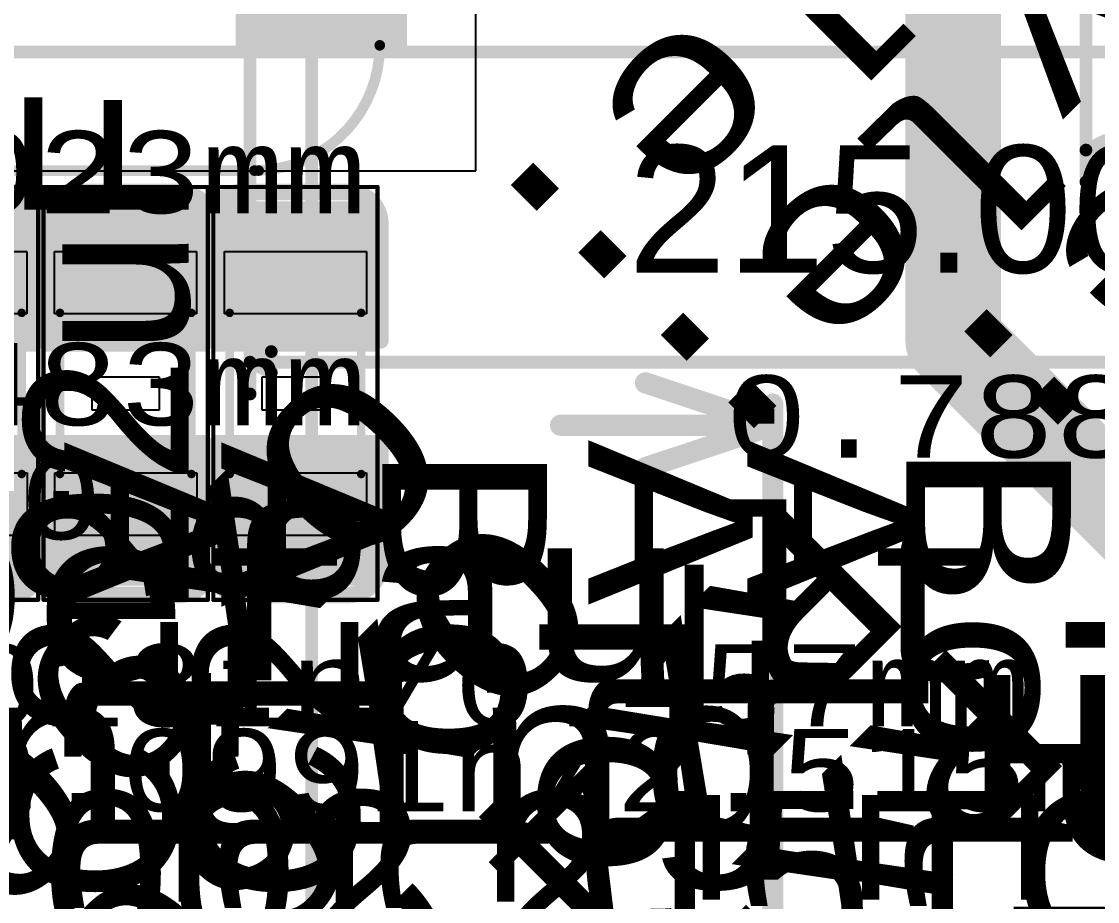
# Model space of a CAD drawing. Header units: inches. Extents: x -2.12 to 4.45, y -3.15 to 1.57.
# Drawn here: x 0.099 to 0.606, y -1.02 to -0.605 of the extents above; entities that cross this region are included whole.
import ezdxf

# ---------------------------------------------------------------- set-up
doc = ezdxf.new("R2010")
doc.units = ezdxf.units.IN
doc.header["$MEASUREMENT"] = 0
for name, color, linetype in [('Bottom', 5, 'Continuous'), ('Document', 56, 'Continuous'), ('Measures', 56, 'Continuous'), ('tDocu', 76, 'Continuous'), ('Top', 1, 'Continuous'), ('Top Glue Points', 56, 'Continuous'), ('Top Overlay', 2, 'Continuous'), ('Top Paste', 8, 'Continuous'), ('Top Solder', 216, 'Continuous'), ('Top Value', 56, 'Continuous'), ('tPlace', 56, 'Continuous')]:
    doc.layers.add(name, color=color, linetype=linetype)
doc.styles.add('Arial', font='', dxfattribs={"height": 0.2})
doc.styles.add('Courier New', font='', dxfattribs={"height": 0.2})
doc.styles.get('Arial').set_extended_font_data('Arial')
doc.styles.get('Courier New').set_extended_font_data('Courier New')

# ---------------------------------------------------------------- blocks, each defined once
blk = doc.blocks.new('SMD3225_3_2X2_5X0_7_MTC_L_43')
at = {"layer": 'Measures', "style": 'Courier New'}
for s, p in [('Inner Pad Padstyle: RX47Y-4D0T', (-0.666, -0.315)), ('Outer Pad Padstyle: RX47Y59D0T', (-0.659, -0.415)), ('Alternate 1 Padstyle: OX60Y90D30P', (-0.712, -0.515)), ('Alternate 2 Padstyle: OX90Y60D30P', (-0.712, -0.615))]:
    blk.add_text(s, height=0.0775, dxfattribs=at).set_placement(p)
blk = doc.blocks.new('HA72L_06301R5LFTR_49')
at = {"layer": 'Top'}
for points in [[(-0.148615, -0.0689), (-0.148615, 0.0689), (-0.075785, 0.0689), (-0.075785, -0.0689)], [(0.075785, -0.0689), (0.075785, 0.0689), (0.148615, 0.0689), (0.148615, -0.0689)]]:
    blk.add_hatch(color=1, dxfattribs=at).paths.add_polyline_path(points)
at = {"layer": 'Top Paste'}
for points in [[(-0.148615, -0.0689), (-0.148615, 0.0689), (-0.075785, 0.0689), (-0.075785, -0.0689)], [(0.075785, -0.0689), (0.075785, 0.0689), (0.148615, 0.0689), (0.148615, -0.0689)]]:
    blk.add_hatch(color=8, dxfattribs=at).paths.add_polyline_path(points)
at = {"layer": 'Top Solder'}
for points in [[(-0.152615, -0.0729), (-0.152615, 0.0729), (-0.071785, 0.0729), (-0.071785, -0.0729)], [(0.071785, -0.0729), (0.071785, 0.0729), (0.152615, 0.0729), (0.152615, -0.0729)]]:
    blk.add_hatch(color=216, dxfattribs=at).paths.add_polyline_path(points)
at = {"layer": 'tPlace', "const_width": 0.005}
for points in [[(-0.13976, 0.07087, -0.4142136), (-0.08071, 0.12992)], [(0.08071, 0.12992, -0.4142136), (0.13976, 0.07087)], [(-0.08071, -0.12992, -0.4142136), (-0.13976, -0.07087)], [(0.13976, -0.07087, -0.4142136), (0.08071, -0.12992)]]:
    blk.add_lwpolyline(points, format="xyb", dxfattribs=at)
for points in [[(0.08071, 0.12992), (-0.08268, 0.12992)], [(-0.13976, 0.07087), (-0.13976, -0.07087)], [(0.13976, 0.07087), (0.13976, -0.07087)], [(0.08071, -0.12992), (-0.08071, -0.12992)]]:
    blk.add_lwpolyline(points, dxfattribs=at)
at = {"layer": 'tPlace', "const_width": 0.0025}
for points in [[(-0.08393, 0.12992, 1), (-0.08143, 0.12992, 1)], [(-0.08196, 0.12992, 1), (-0.07946, 0.12992, 1)], [(0.07946, 0.12992, 1), (0.08196, 0.12992, 1)], [(0.07946, 0.12992, 1), (0.08196, 0.12992, 1)], [(-0.14101, 0.07087, 1), (-0.13851, 0.07087, 1)], [(-0.14101, 0.07087, 1), (-0.13851, 0.07087, 1)], [(0.13851, 0.07087, 1), (0.14101, 0.07087, 1)], [(0.13851, 0.07087, 1), (0.14101, 0.07087, 1)], [(-0.14101, -0.07087, 1), (-0.13851, -0.07087, 1)], [(-0.14101, -0.07087, 1), (-0.13851, -0.07087, 1)], [(0.13851, -0.07087, 1), (0.14101, -0.07087, 1)], [(0.13851, -0.07087, 1), (0.14101, -0.07087, 1)], [(-0.08196, -0.12992, 1), (-0.07946, -0.12992, 1)], [(-0.08196, -0.12992, 1), (-0.07946, -0.12992, 1)], [(0.07946, -0.12992, 1), (0.08196, -0.12992, 1)], [(0.07946, -0.12992, 1), (0.08196, -0.12992, 1)]]:
    blk.add_lwpolyline(points, format="xyb", close=True, dxfattribs=at)
blk = doc.blocks.new('TO_236AB_NEX_L_53')
at = {"layer": 'Measures', "style": 'Courier New'}
for s, p in [('0.119in/3.023mm', (-0.159, 0.27)), ('0.019in/0.483mm', (-0.159, 0.17)), ('0.018in/0.457mm', (0.154, 0.028)), ('0.099in/2.515mm', (0.23, -0.012))]:
    blk.add_text(s, height=0.03875, dxfattribs=at).set_placement(p)
blk = doc.blocks.new('C1206_60')
at = {"layer": 'Top'}
for points in [[(-0.08661, 0.03544), (-0.02363, 0.03544), (-0.02363, -0.03544), (-0.08661, -0.03544)], [(0.02363, 0.03544), (0.08661, 0.03544), (0.08661, -0.03544), (0.02363, -0.03544)]]:
    blk.add_hatch(color=1, dxfattribs=at).paths.add_polyline_path(points)
at = {"layer": 'Top Paste'}
for points in [[(-0.08661, 0.03544), (-0.02363, 0.03544), (-0.02363, -0.03544), (-0.08661, -0.03544)], [(0.02363, 0.03544), (0.08661, 0.03544), (0.08661, -0.03544), (0.02363, -0.03544)]]:
    blk.add_hatch(color=8, dxfattribs=at).paths.add_polyline_path(points)
at = {"layer": 'Top Solder'}
for points in [[(-0.09062, 0.03943), (-0.01963, 0.03943), (-0.01963, -0.03943), (-0.09062, -0.03943)], [(0.01963, 0.03943), (0.09062, 0.03943), (0.09062, -0.03943), (0.01963, -0.03943)]]:
    blk.add_hatch(color=216, dxfattribs=at).paths.add_polyline_path(points)
at = {"layer": 'tDocu'}
for p, q in [((-0.067, -0.0335), (-0.067, 0.03343)), ((-0.067, 0.03343), (-0.03747, 0.03343)), ((-0.03747, 0.03343), (-0.03747, -0.0335)), ((0.03747, -0.03343), (0.03747, 0.0335)), ((0.03747, 0.0335), (0.067, 0.0335)), ((0.067, 0.0335), (0.067, -0.03343)), ((-0.03747, -0.0335), (-0.067, -0.0335)), ((0.067, -0.03343), (0.03747, -0.03343))]:
    blk.add_line(p, q, dxfattribs=at)
at = {"layer": 'tDocu', "const_width": 0.004}
for points in [[(0.03799, 0.03098), (-0.03799, 0.03098)], [(0.03799, -0.03098), (-0.03799, -0.03098)]]:
    blk.add_lwpolyline(points, dxfattribs=at)
at = {"layer": 'tDocu', "const_width": 0.002}
for points in [[(-0.03899, 0.03098, 1), (-0.03699, 0.03098, 1)], [(0.03699, 0.03098, 1), (0.03899, 0.03098, 1)], [(-0.03899, -0.03098, 1), (-0.03699, -0.03098, 1)], [(0.03699, -0.03098, 1), (0.03899, -0.03098, 1)]]:
    blk.add_lwpolyline(points, format="xyb", close=True, dxfattribs=at)
at = {"layer": 'Top', "const_width": 0.002}
for points in [[(-0.09736, -0.0387), (-0.09736, 0.0387)], [(0.09736, 0.0387), (-0.09736, 0.0387)], [(0.09736, -0.0387), (0.09736, 0.0387)], [(0.09736, -0.0387), (-0.09736, -0.0387)]]:
    blk.add_lwpolyline(points, dxfattribs=at)
at = {"layer": 'Top', "const_width": 0.001}
for points in [[(-0.09786, 0.0387, 1), (-0.09686, 0.0387, 1)], [(-0.09786, 0.0387, 1), (-0.09686, 0.0387, 1)], [(0.09686, 0.0387, 1), (0.09786, 0.0387, 1)], [(0.09686, 0.0387, 1), (0.09786, 0.0387, 1)], [(-0.09786, -0.0387, 1), (-0.09686, -0.0387, 1)], [(-0.09786, -0.0387, 1), (-0.09686, -0.0387, 1)], [(0.09686, -0.0387, 1), (0.09786, -0.0387, 1)], [(0.09686, -0.0387, 1), (0.09786, -0.0387, 1)]]:
    blk.add_lwpolyline(points, format="xyb", close=True, dxfattribs=at)
at = {"layer": 'Top Glue Points'}
for p, q in [((-0.00787, -0.01575), (-0.00787, 0.01575)), ((-0.00787, 0.01575), (0.00787, 0.01575)), ((0.00787, 0.01575), (0.00787, -0.01575)), ((0.00787, -0.01575), (-0.00787, -0.01575))]:
    blk.add_line(p, q, dxfattribs=at)
at = {"layer": 'tPlace', "const_width": 0.00787}
for points in [[(-0.095, 0.025, -0.414214), (-0.08, 0.04)], [(0.08, 0.04, -0.414214), (0.095, 0.025)], [(-0.08, -0.04, -0.414214), (-0.095, -0.025)], [(0.095, -0.025, -0.414214), (0.08, -0.04)]]:
    blk.add_lwpolyline(points, format="xyb", dxfattribs=at)
for points in [[(-0.025, 0.04), (-0.08, 0.04)], [(0.08, 0.04), (0.025, 0.04)], [(-0.095, -0.025), (-0.095, 0.025)], [(0.095, -0.025), (0.095, 0.025)], [(-0.025, -0.04), (-0.08, -0.04)], [(0.08, -0.04), (0.025, -0.04)]]:
    blk.add_lwpolyline(points, dxfattribs=at)
at = {"layer": 'tPlace', "const_width": 0.00394}
for points in [[(-0.08197, 0.04, 1), (-0.07803, 0.04, 1)], [(-0.08197, 0.04, 1), (-0.07803, 0.04, 1)], [(-0.02697, 0.04, 1), (-0.02303, 0.04, 1)], [(0.02303, 0.04, 1), (0.02697, 0.04, 1)], [(0.07803, 0.04, 1), (0.08197, 0.04, 1)], [(0.07803, 0.04, 1), (0.08197, 0.04, 1)], [(-0.09697, 0.025, 1), (-0.09303, 0.025, 1)], [(-0.09697, 0.025, 1), (-0.09303, 0.025, 1)], [(0.09303, 0.025, 1), (0.09697, 0.025, 1)], [(0.09303, 0.025, 1), (0.09697, 0.025, 1)], [(-0.09697, -0.025, 1), (-0.09303, -0.025, 1)], [(-0.09697, -0.025, 1), (-0.09303, -0.025, 1)], [(0.09303, -0.025, 1), (0.09697, -0.025, 1)], [(0.09303, -0.025, 1), (0.09697, -0.025, 1)], [(-0.08197, -0.04, 1), (-0.07803, -0.04, 1)], [(-0.08197, -0.04, 1), (-0.07803, -0.04, 1)], [(-0.02697, -0.04, 1), (-0.02303, -0.04, 1)], [(0.02303, -0.04, 1), (0.02697, -0.04, 1)], [(0.07803, -0.04, 1), (0.08197, -0.04, 1)], [(0.07803, -0.04, 1), (0.08197, -0.04, 1)]]:
    blk.add_lwpolyline(points, format="xyb", close=True, dxfattribs=at)
blk = doc.blocks.new('C1206_61')
at = {"layer": 'Top'}
for points in [[(-0.08661, 0.03544), (-0.02363, 0.03544), (-0.02363, -0.03544), (-0.08661, -0.03544)], [(0.02363, 0.03544), (0.08661, 0.03544), (0.08661, -0.03544), (0.02363, -0.03544)]]:
    blk.add_hatch(color=1, dxfattribs=at).paths.add_polyline_path(points)
at = {"layer": 'Top Paste'}
for points in [[(-0.08661, 0.03544), (-0.02363, 0.03544), (-0.02363, -0.03544), (-0.08661, -0.03544)], [(0.02363, 0.03544), (0.08661, 0.03544), (0.08661, -0.03544), (0.02363, -0.03544)]]:
    blk.add_hatch(color=8, dxfattribs=at).paths.add_polyline_path(points)
at = {"layer": 'Top Solder'}
for points in [[(-0.09062, 0.03943), (-0.01963, 0.03943), (-0.01963, -0.03943), (-0.09062, -0.03943)], [(0.01963, 0.03943), (0.09062, 0.03943), (0.09062, -0.03943), (0.01963, -0.03943)]]:
    blk.add_hatch(color=216, dxfattribs=at).paths.add_polyline_path(points)
at = {"layer": 'tDocu'}
for p, q in [((-0.067, -0.0335), (-0.067, 0.03343)), ((-0.067, 0.03343), (-0.03747, 0.03343)), ((-0.03747, 0.03343), (-0.03747, -0.0335)), ((0.03747, -0.03343), (0.03747, 0.0335)), ((0.03747, 0.0335), (0.067, 0.0335)), ((0.067, 0.0335), (0.067, -0.03343)), ((-0.03747, -0.0335), (-0.067, -0.0335)), ((0.067, -0.03343), (0.03747, -0.03343))]:
    blk.add_line(p, q, dxfattribs=at)
at = {"layer": 'tDocu', "const_width": 0.004}
for points in [[(0.03799, 0.03098), (-0.03799, 0.03098)], [(0.03799, -0.03098), (-0.03799, -0.03098)]]:
    blk.add_lwpolyline(points, dxfattribs=at)
at = {"layer": 'tDocu', "const_width": 0.002}
for points in [[(-0.03899, 0.03098, 1), (-0.03699, 0.03098, 1)], [(0.03699, 0.03098, 1), (0.03899, 0.03098, 1)], [(-0.03899, -0.03098, 1), (-0.03699, -0.03098, 1)], [(0.03699, -0.03098, 1), (0.03899, -0.03098, 1)]]:
    blk.add_lwpolyline(points, format="xyb", close=True, dxfattribs=at)
at = {"layer": 'Top', "const_width": 0.002}
for points in [[(-0.09736, -0.0387), (-0.09736, 0.0387)], [(0.09736, 0.0387), (-0.09736, 0.0387)], [(0.09736, -0.0387), (0.09736, 0.0387)], [(0.09736, -0.0387), (-0.09736, -0.0387)]]:
    blk.add_lwpolyline(points, dxfattribs=at)
at = {"layer": 'Top', "const_width": 0.001}
for points in [[(-0.09786, 0.0387, 1), (-0.09686, 0.0387, 1)], [(-0.09786, 0.0387, 1), (-0.09686, 0.0387, 1)], [(0.09686, 0.0387, 1), (0.09786, 0.0387, 1)], [(0.09686, 0.0387, 1), (0.09786, 0.0387, 1)], [(-0.09786, -0.0387, 1), (-0.09686, -0.0387, 1)], [(-0.09786, -0.0387, 1), (-0.09686, -0.0387, 1)], [(0.09686, -0.0387, 1), (0.09786, -0.0387, 1)], [(0.09686, -0.0387, 1), (0.09786, -0.0387, 1)]]:
    blk.add_lwpolyline(points, format="xyb", close=True, dxfattribs=at)
at = {"layer": 'Top Glue Points'}
for p, q in [((-0.00787, -0.01575), (-0.00787, 0.01575)), ((-0.00787, 0.01575), (0.00787, 0.01575)), ((0.00787, 0.01575), (0.00787, -0.01575)), ((0.00787, -0.01575), (-0.00787, -0.01575))]:
    blk.add_line(p, q, dxfattribs=at)
at = {"layer": 'tPlace', "const_width": 0.00787}
for points in [[(-0.095, 0.025, -0.414214), (-0.08, 0.04)], [(0.08, 0.04, -0.414214), (0.095, 0.025)], [(-0.08, -0.04, -0.414214), (-0.095, -0.025)], [(0.095, -0.025, -0.414214), (0.08, -0.04)]]:
    blk.add_lwpolyline(points, format="xyb", dxfattribs=at)
for points in [[(-0.025, 0.04), (-0.08, 0.04)], [(0.08, 0.04), (0.025, 0.04)], [(-0.095, -0.025), (-0.095, 0.025)], [(0.095, -0.025), (0.095, 0.025)], [(-0.025, -0.04), (-0.08, -0.04)], [(0.08, -0.04), (0.025, -0.04)]]:
    blk.add_lwpolyline(points, dxfattribs=at)
at = {"layer": 'tPlace', "const_width": 0.00394}
for points in [[(-0.08197, 0.04, 1), (-0.07803, 0.04, 1)], [(-0.08197, 0.04, 1), (-0.07803, 0.04, 1)], [(-0.02697, 0.04, 1), (-0.02303, 0.04, 1)], [(0.02303, 0.04, 1), (0.02697, 0.04, 1)], [(0.07803, 0.04, 1), (0.08197, 0.04, 1)], [(0.07803, 0.04, 1), (0.08197, 0.04, 1)], [(-0.09697, 0.025, 1), (-0.09303, 0.025, 1)], [(-0.09697, 0.025, 1), (-0.09303, 0.025, 1)], [(0.09303, 0.025, 1), (0.09697, 0.025, 1)], [(0.09303, 0.025, 1), (0.09697, 0.025, 1)], [(-0.09697, -0.025, 1), (-0.09303, -0.025, 1)], [(-0.09697, -0.025, 1), (-0.09303, -0.025, 1)], [(0.09303, -0.025, 1), (0.09697, -0.025, 1)], [(0.09303, -0.025, 1), (0.09697, -0.025, 1)], [(-0.08197, -0.04, 1), (-0.07803, -0.04, 1)], [(-0.08197, -0.04, 1), (-0.07803, -0.04, 1)], [(-0.02697, -0.04, 1), (-0.02303, -0.04, 1)], [(0.02303, -0.04, 1), (0.02697, -0.04, 1)], [(0.07803, -0.04, 1), (0.08197, -0.04, 1)], [(0.07803, -0.04, 1), (0.08197, -0.04, 1)]]:
    blk.add_lwpolyline(points, format="xyb", close=True, dxfattribs=at)
blk = doc.blocks.new('C1206_62')
at = {"layer": 'Top'}
for points in [[(-0.08661, 0.03544), (-0.02363, 0.03544), (-0.02363, -0.03544), (-0.08661, -0.03544)], [(0.02363, 0.03544), (0.08661, 0.03544), (0.08661, -0.03544), (0.02363, -0.03544)]]:
    blk.add_hatch(color=1, dxfattribs=at).paths.add_polyline_path(points)
at = {"layer": 'Top Paste'}
for points in [[(-0.08661, 0.03544), (-0.02363, 0.03544), (-0.02363, -0.03544), (-0.08661, -0.03544)], [(0.02363, 0.03544), (0.08661, 0.03544), (0.08661, -0.03544), (0.02363, -0.03544)]]:
    blk.add_hatch(color=8, dxfattribs=at).paths.add_polyline_path(points)
at = {"layer": 'Top Solder'}
for points in [[(-0.09062, 0.03943), (-0.01963, 0.03943), (-0.01963, -0.03943), (-0.09062, -0.03943)], [(0.01963, 0.03943), (0.09062, 0.03943), (0.09062, -0.03943), (0.01963, -0.03943)]]:
    blk.add_hatch(color=216, dxfattribs=at).paths.add_polyline_path(points)
at = {"layer": 'tDocu'}
for p, q in [((-0.067, -0.0335), (-0.067, 0.03343)), ((-0.067, 0.03343), (-0.03747, 0.03343)), ((-0.03747, 0.03343), (-0.03747, -0.0335)), ((0.03747, -0.03343), (0.03747, 0.0335)), ((0.03747, 0.0335), (0.067, 0.0335)), ((0.067, 0.0335), (0.067, -0.03343)), ((-0.03747, -0.0335), (-0.067, -0.0335)), ((0.067, -0.03343), (0.03747, -0.03343))]:
    blk.add_line(p, q, dxfattribs=at)
at = {"layer": 'tDocu', "const_width": 0.004}
for points in [[(0.03799, 0.03098), (-0.03799, 0.03098)], [(0.03799, -0.03098), (-0.03799, -0.03098)]]:
    blk.add_lwpolyline(points, dxfattribs=at)
at = {"layer": 'tDocu', "const_width": 0.002}
for points in [[(-0.03899, 0.03098, 1), (-0.03699, 0.03098, 1)], [(0.03699, 0.03098, 1), (0.03899, 0.03098, 1)], [(-0.03899, -0.03098, 1), (-0.03699, -0.03098, 1)], [(0.03699, -0.03098, 1), (0.03899, -0.03098, 1)]]:
    blk.add_lwpolyline(points, format="xyb", close=True, dxfattribs=at)
at = {"layer": 'Top', "const_width": 0.002}
for points in [[(-0.09736, -0.0387), (-0.09736, 0.0387)], [(0.09736, 0.0387), (-0.09736, 0.0387)], [(0.09736, -0.0387), (0.09736, 0.0387)], [(0.09736, -0.0387), (-0.09736, -0.0387)]]:
    blk.add_lwpolyline(points, dxfattribs=at)
at = {"layer": 'Top', "const_width": 0.001}
for points in [[(-0.09786, 0.0387, 1), (-0.09686, 0.0387, 1)], [(-0.09786, 0.0387, 1), (-0.09686, 0.0387, 1)], [(0.09686, 0.0387, 1), (0.09786, 0.0387, 1)], [(0.09686, 0.0387, 1), (0.09786, 0.0387, 1)], [(-0.09786, -0.0387, 1), (-0.09686, -0.0387, 1)], [(-0.09786, -0.0387, 1), (-0.09686, -0.0387, 1)], [(0.09686, -0.0387, 1), (0.09786, -0.0387, 1)], [(0.09686, -0.0387, 1), (0.09786, -0.0387, 1)]]:
    blk.add_lwpolyline(points, format="xyb", close=True, dxfattribs=at)
at = {"layer": 'Top Glue Points'}
for p, q in [((-0.00787, -0.01575), (-0.00787, 0.01575)), ((-0.00787, 0.01575), (0.00787, 0.01575)), ((0.00787, 0.01575), (0.00787, -0.01575)), ((0.00787, -0.01575), (-0.00787, -0.01575))]:
    blk.add_line(p, q, dxfattribs=at)
at = {"layer": 'tPlace', "const_width": 0.00787}
for points in [[(-0.095, 0.025, -0.414214), (-0.08, 0.04)], [(0.08, 0.04, -0.414214), (0.095, 0.025)], [(-0.08, -0.04, -0.414214), (-0.095, -0.025)], [(0.095, -0.025, -0.414214), (0.08, -0.04)]]:
    blk.add_lwpolyline(points, format="xyb", dxfattribs=at)
for points in [[(-0.025, 0.04), (-0.08, 0.04)], [(0.08, 0.04), (0.025, 0.04)], [(-0.095, -0.025), (-0.095, 0.025)], [(0.095, -0.025), (0.095, 0.025)], [(-0.025, -0.04), (-0.08, -0.04)], [(0.08, -0.04), (0.025, -0.04)]]:
    blk.add_lwpolyline(points, dxfattribs=at)
at = {"layer": 'tPlace', "const_width": 0.00394}
for points in [[(-0.08197, 0.04, 1), (-0.07803, 0.04, 1)], [(-0.08197, 0.04, 1), (-0.07803, 0.04, 1)], [(-0.02697, 0.04, 1), (-0.02303, 0.04, 1)], [(0.02303, 0.04, 1), (0.02697, 0.04, 1)], [(0.07803, 0.04, 1), (0.08197, 0.04, 1)], [(0.07803, 0.04, 1), (0.08197, 0.04, 1)], [(-0.09697, 0.025, 1), (-0.09303, 0.025, 1)], [(-0.09697, 0.025, 1), (-0.09303, 0.025, 1)], [(0.09303, 0.025, 1), (0.09697, 0.025, 1)], [(0.09303, 0.025, 1), (0.09697, 0.025, 1)], [(-0.09697, -0.025, 1), (-0.09303, -0.025, 1)], [(-0.09697, -0.025, 1), (-0.09303, -0.025, 1)], [(0.09303, -0.025, 1), (0.09697, -0.025, 1)], [(0.09303, -0.025, 1), (0.09697, -0.025, 1)], [(-0.08197, -0.04, 1), (-0.07803, -0.04, 1)], [(-0.08197, -0.04, 1), (-0.07803, -0.04, 1)], [(-0.02697, -0.04, 1), (-0.02303, -0.04, 1)], [(0.02303, -0.04, 1), (0.02697, -0.04, 1)], [(0.07803, -0.04, 1), (0.08197, -0.04, 1)], [(0.07803, -0.04, 1), (0.08197, -0.04, 1)]]:
    blk.add_lwpolyline(points, format="xyb", close=True, dxfattribs=at)
blk = doc.blocks.new('CONN_QTH_030_02_L_D_A_K_FR_S00_72')
at = {"layer": 'Measures', "const_width": 0.006}
for points in [[(-0.394, -0.682), (-0.394, 0.118)], [(0, -0.582), (0, -0.482)], [(0, -0.582), (0.01, -0.577)], [(0, -0.582), (0.01, -0.587)], [(0, -0.582), (0.364, -0.582)], [(0, -0.597), (0, -0.582)], [(-0.394, -0.682), (-0.384, -0.677)], [(-0.384, -0.687), (-0.384, -0.677)], [(-0.394, -0.682), (-0.384, -0.687)], [(-0.394, -0.682), (0.394, -0.682)], [(-0.394, -0.697), (-0.394, -0.682)]]:
    blk.add_lwpolyline(points, dxfattribs=at)
at = {"layer": 'Measures', "const_width": 0.003}
for points in [[(-0.0015, -0.582, 1), (0.0015, -0.582, 1)], [(-0.0015, -0.582, 1), (0.0015, -0.582, 1)], [(-0.0015, -0.582, 1), (0.0015, -0.582, 1)], [(-0.0015, -0.582, 1), (0.0015, -0.582, 1)], [(-0.0015, -0.582, 1), (0.0015, -0.582, 1)], [(-0.0015, -0.597, 1), (0.0015, -0.597, 1)], [(-0.3855, -0.677, 1), (-0.3825, -0.677, 1)], [(-0.3855, -0.677, 1), (-0.3825, -0.677, 1)], [(-0.3955, -0.682, 1), (-0.3925, -0.682, 1)], [(-0.3955, -0.682, 1), (-0.3925, -0.682, 1)], [(-0.3955, -0.682, 1), (-0.3925, -0.682, 1)], [(-0.3955, -0.682, 1), (-0.3925, -0.682, 1)], [(-0.3955, -0.682, 1), (-0.3925, -0.682, 1)], [(-0.3855, -0.687, 1), (-0.3825, -0.687, 1)], [(-0.3855, -0.687, 1), (-0.3825, -0.687, 1)], [(-0.3955, -0.697, 1), (-0.3925, -0.697, 1)]]:
    blk.add_lwpolyline(points, format="xyb", close=True, dxfattribs=at)
at = {"layer": 'Measures', "style": 'Courier New'}
for s, height, p in [('0.788in/20.015mm', 0.03875, (-0.17, -0.727)), ('Default Padstyle: RX8Y72D0T', 0.0775, (-0.576, -0.832)), ('Mounting Hole Padstyle: EX60Y60D40P', 0.0775, (-0.757, -0.907))]:
    blk.add_text(s, height=height, dxfattribs=at).set_placement(p)
blk = doc.blocks.new('TO_236_VIS_L_86')
at = {"layer": 'Measures', "style": 'Courier New'}
blk.add_text('0.055in/1.397mm', height=0.03875, dxfattribs=at).set_placement((-0.498, -0.012))
blk = doc.blocks.new('TO_236_VIS_L_90')
at = {"layer": 'Measures', "style": 'Courier New'}
for s, p in [('Top Padstyle: RX20Y40D0T', (-0.53, -0.308)), ('Bottom Padstyle: RX20Y40D0T', (-0.583, -0.383)), ('Alt 1 Padstyle: OX60Y90D30P', (-0.583, -0.458)), ('Alt 2 Padstyle: OX90Y60D30P', (-0.583, -0.533))]:
    blk.add_text(s, height=0.0775, dxfattribs=at).set_placement(p)
blk = doc.blocks.new('TO_236AB_NEX_L_93')
at = {"layer": 'Measures', "style": 'Courier New'}
for s, p in [('Top Padstyle: RX19Y34D0T', (-0.53, -0.306)), ('Bottom Padstyle: RX19Y34D0T', (-0.583, -0.38)), ('Alt 1 Padstyle: OX60Y90D30P', (-0.583, -0.456)), ('Alt 2 Padstyle: OX90Y60D30P', (-0.583, -0.53))]:
    blk.add_text(s, height=0.0775, dxfattribs=at).set_placement(p)

msp = doc.modelspace()

# ---------------------------------------------------------------- linework, layer by layer
at = {"layer": 'Bottom'}
for p, q in [((0.3128, -0.67561), (0.3128, -0.41561)), ((-0.1022, -0.67561), (0.3128, -0.67561))]:
    msp.add_line(p, q, dxfattribs=at)
at = {"layer": 'Document'}
for points, const_width in [([(0.23548, -1.29876), (0.23548, 0.11856)], 0.006), ([(0.3928, -0.77561), (0.4528, -0.79561)], 0.01), ([(0.4528, -1.04561), (0.4528, -0.78561)], 0.01), ([(0.3528, -0.79561), (0.4528, -0.79561)], 0.01), ([(0.3928, -0.81561), (0.4528, -0.79561)], 0.01)]:
    msp.add_lwpolyline(points, dxfattribs=dict(at, const_width=const_width))
at = {"layer": 'Document', "const_width": 0.005}
for points in [[(0.3903, -0.77561, 1), (0.3953, -0.77561, 1)], [(0.4503, -0.78561, 1), (0.4553, -0.78561, 1)], [(0.3503, -0.79561, 1), (0.3553, -0.79561, 1)], [(0.4503, -0.79561, 1), (0.4553, -0.79561, 1)], [(0.4503, -0.79561, 1), (0.4553, -0.79561, 1)], [(0.4503, -0.79561, 1), (0.4553, -0.79561, 1)], [(0.3903, -0.81561, 1), (0.3953, -0.81561, 1)]]:
    msp.add_lwpolyline(points, format="xyb", close=True, dxfattribs=at)
at = {"layer": 'tDocu', "const_width": 0.006}
msp.add_lwpolyline([(-0.8472, -0.61963), (3.08981, -0.61963)], dxfattribs=at)
at = {"layer": 'Top', "const_width": 0.045}
for points in [[(0.5378, -0.75561), (0.5378, -0.53061)], [(0.5378, -0.75561), (0.6528, -0.87061)]]:
    msp.add_lwpolyline(points, dxfattribs=at)
at = {"layer": 'Top', "const_width": 0.0225}
msp.add_lwpolyline([(0.52655, -0.75561, 1), (0.54905, -0.75561, 1)], format="xyb", close=True, dxfattribs=at)
msp.add_lwpolyline([(0.52655, -0.75561, 1), (0.54905, -0.75561, 1)], format="xyb", close=True, dxfattribs=at)

# ---------------------------------------------------------------- block references
for name, p, rotation in [('SMD3225_3_2X2_5X0_7_MTC_L_43', (1.3918, -0.48961), 225), ('TO_236_VIS_L_86', (-0.3612, -0.82261), 180), ('HA72L_06301R5LFTR_49', (0.1278, -0.54561), 180), ('C1206_60', (0.0678, -0.78061), 270), ('C1206_61', (0.1478, -0.78061), 270), ('C1206_62', (0.2278, -0.78061), 270), ('TO_236AB_NEX_L_93', (0.6488, -1.38661), 270), ('TO_236_VIS_L_90', (0.8988, -1.38561), 270)]:
    msp.add_blockref(name, p, dxfattribs=dict(rotation=rotation))
for name, p in [('CONN_QTH_030_02_L_D_A_K_FR_S00_72', (0.6004, -0.08386)), ('TO_236AB_NEX_L_53', (-0.1622, -0.96561))]:
    msp.add_blockref(name, p)

# ---------------------------------------------------------------- texts
at = {"layer": 'Document', "style": 'Arial'}
msp.add_text('215.00', height=0.06, dxfattribs=at).set_placement((0.384352, -0.723629))
at = {"layer": 'Top Overlay', "style": 'Arial'}
for s, p in [('C29', (0.172469, -1.021268)), ('C28', (0.257469, -1.021268))]:
    msp.add_text(s, height=0.0775, rotation=90, dxfattribs=at).set_placement(p)
at = {"layer": 'Top Value', "style": 'Arial'}
msp.add_text('22uF', height=0.0775, rotation=90, dxfattribs=at).set_placement((0.177469, -0.883398))
msp.add_text('2N7002,215TO-236AB_NEX-L', height=0.0775, dxfattribs=at).set_placement((-0.0902, -1.04561))

doc.saveas('drawing.dxf')
